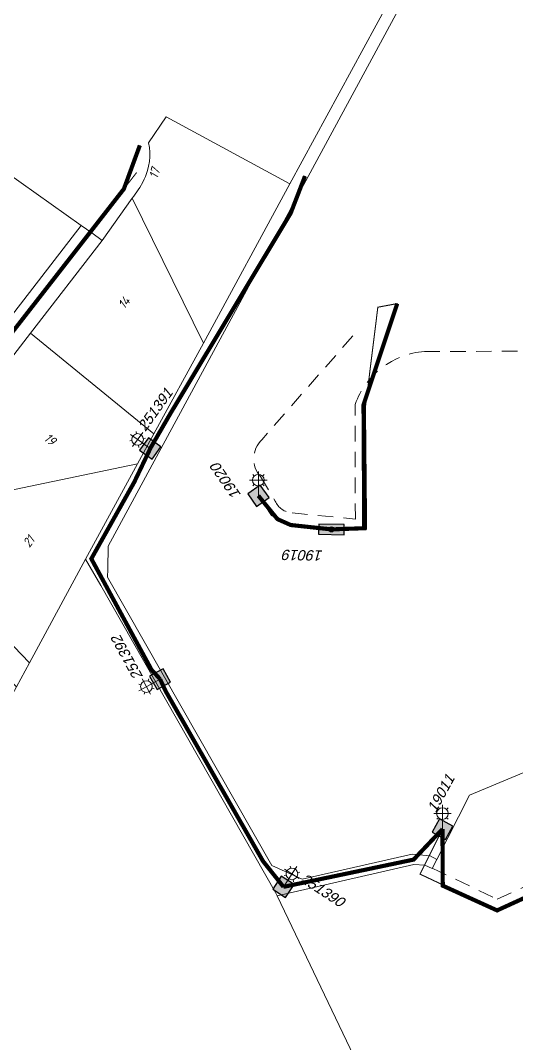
# Model space of a CAD drawing. Header units: metres. Extents: x 296308 to 298462, y 6229542 to 6231092.
# Drawn here: x 297200.2 to 297296.2, y 6230453.2 to 6230651 of the extents above; entities that cross this region are included whole.
import ezdxf
from ezdxf.enums import TextEntityAlignment as Align

# ---------------------------------------------------------------- set-up
doc = ezdxf.new("R2010")
doc.units = ezdxf.units.M
for name, pattern in [('Cable Exist UG', [8.2, 4, -1.2, 1.8, -1.2]), ('Dash', [5, 3, -2]), ('IECLCENT', [15.5, 9.5, -2, 2, -2])]:
    doc.linetypes.add(name, pattern=pattern)
doc.layers.get('0').update_dxf_attribs({"color": 6})
for name, color, linetype, lineweight in [('Cadastre Developer_SP_EXT', 9, 'Continuous', 5), ('Cadastre Land Parcels_SP_EXT', 9, 'Continuous', 5), ('Cadastre Roads_SP_EXT', 94, 'Continuous', 15)]:
    doc.layers.add(name, color=color, linetype=linetype, lineweight=lineweight)
for name, color, linetype in [('Equip_SL_EXT', 7, 'Continuous'), ('Equip_SP_SL_EXT', 7, 'Continuous'), ('Mains_LV_EXT', 7, 'Continuous'), ('Mains_SL_EXT', 7, 'Continuous'), ('Notes_LV_MISC', 7, 'Continuous'), ('Notes_SP_MISC', 7, 'Continuous'), ('SupportsUG_SP_LV_EXT', 7, 'Continuous'), ('SupportsUG_SP_LV_SL_EXT', 7, 'Continuous')]:
    doc.layers.add(name, color=color, linetype=linetype)
doc.styles.add('COLUMN_LABEL', font='arial.ttf')
doc.styles.add('iecARIAL', font='arial.ttf', dxfattribs={"height": 2})
doc.styles.add('ieISOCP', font='isocp.shx')
doc.styles.add('POLE_LABEL', font='arial.ttf')
doc.styles.get("Standard").update_dxf_attribs({"font": 'arial.ttf'})

# ---------------------------------------------------------------- blocks, each defined once
blk = doc.blocks.new('COLUMN_EXT')
blk.add_hatch(color=256).paths.add_polyline_path([(-1.49, 1.48), (-1.49, -1.49), (1.48, -1.49), (1.48, 1.48)])
blk.add_lwpolyline([(-1.49, -1.49), (1.48, -1.49), (1.48, 1.48), (-1.49, 1.48)], close=True)
at = {"style": 'COLUMN_LABEL', "oblique": 15, "flags": 8}
blk.add_attdef('ASSET_NUM', text='', height=2, dxfattribs=at).set_placement((2, 2), align=Align.BOTTOM_LEFT)
at = {"flags": 9}
for tag, style, p in [('STRUCTURE_PLANT_NUMBER', 'POLE_LABEL', (1.81, 0.03)), ('STREET_CODE', 'COLUMN_LABEL', (1.81, -0.2))]:
    blk.add_attdef(tag, text='', height=0.2, dxfattribs=dict(at, style=style)).set_placement(p, align=Align.MIDDLE_LEFT)
for tag, p in [('COLUMN_TYPE', (1.81, -0.4)), ('OWNED_BY', (1.81, -0.6)), ('STATE', (1.81, -0.8)), ('USAGE', (1.81, -1)), ('STREETNAME', (1.81, -1.6)), ('SUBURB', (1.81, -1.8)), ('LEGEND', (1.81, -1.2)), ('LOCATION', (1.81, -1.4)), ('NOTES', (1.81, -2))]:
    blk.add_attdef(tag, text='', height=0.2, dxfattribs=at).set_placement(p, align=Align.MIDDLE_LEFT)
at = {"flags": 1}
blk.add_attdef('Z', (1.81, -2.35), '', height=0.2, dxfattribs=at)
blk = doc.blocks.new('PILLAR_EXT')
blk.add_hatch(color=256).paths.add_polyline_path([(-2.475, 0.99), (-2.475, -0.99), (2.475, -0.99), (2.475, 0.99)])
blk.add_lwpolyline([(-2.475, -0.99), (2.475, -0.99), (2.475, 0.99), (-2.475, 0.99)], close=True)
at = {"style": 'iecARIAL', "oblique": 15, "flags": 8}
blk.add_attdef('ASSET_NUM', text='', height=2, dxfattribs=at).set_placement((1.5, 3.5), align=Align.BOTTOM_LEFT)
for tag, p, flags in [('OWNED_BY', (0, -0.2), 9), ('STATE', (0, -0.4), 9), ('SUPPORT_TYPE', (0, -0.6), 9), ('STREETNAME', (0, -1.8), 9), ('SUBURB', (0, -2), 1), ('USAGE', (0, -0.8), 9), ('LEGEND', (0, -1), 9), ('LOCATION', (0, -1.2), 9), ('NOTES', (0, -1.4), 9), ('PARENT', (0, -1.6), 9)]:
    blk.add_attdef(tag, p, '', height=0.2, dxfattribs=dict(flags=flags))
blk = doc.blocks.new('*U169')
at = {"lineweight": 15}
for p, q in [((-1.46, 5.46), (-1.06, 5.06)), ((0, 1.75), (0, 6.25)), ((1.46, 5.46), (1.06, 5.06)), ((-2.25, 4), (2.25, 4)), ((-1.46, 2.54), (-1.06, 2.94)), ((1.46, 2.54), (1.06, 2.94)), ((0, 0), (0, 2.5))]:
    blk.add_line(p, q, dxfattribs=at)
blk.add_circle((0, 4), 1.5, dxfattribs=at)
at = {"style": 'iecARIAL', "oblique": 15, "flags": 9}
blk.add_attdef('ASSET_NUM', text='', height=2, dxfattribs=at).set_placement((1.5, 1.5), align=Align.BOTTOM_RIGHT)
for tag, p, height, flags in [('OPERATING_VOLTAGE', (0.98, -1.65), 0.2, 9), ('ORIENTATION', (0.98, -1.85), 0.2, 9), ('OWNED_BY', (0.98, -2.05), 0.2, 9), ('STATE', (0.98, -2.25), 0.2, 9), ('CONSTRUCTED_VOLTAGE', (0.98, -0.65), 0.2, 9), ('CONTROL_TYPE', (0.98, -0.85), 0.2, 9), ('LANTERN_PURPOSE', (0.98, -1.05), 0.2, 9), ('LANTERN_TYPE', (0.98, -1.25), 0.2, 9), ('NO_PHASES', (0.98, -1.45), 0.2, 9), ('USAGE', (0.98, -2.45), 0.2, 9), ('CEXIST', (0.98, -2.65), 0.2, 9), ('LNUMBER', (2.18, -3.25), 2.5, 8), ('CNEW', (0.98, -2.85), 0.2, 9), ('CNUMBER', (0.98, -3.05), 0.2, 9), ('CREMOVE', (0.98, -3.25), 0.2, 9), ('CREPLACE', (0.98, -3.45), 0.2, 9), ('LKINGHEIGHT', (0.98, -3.65), 0.2, 9), ('LBRACKET', (0.98, -3.85), 0.2, 9), ('LBRACKETVOCAB', (0.98, -4.05), 0.2, 9), ('LCATEGORY', (0.98, -4.25), 0.2, 9), ('LCHARGE1', (0.98, -4.45), 0.2, 9), ('LCHARGE1PERCENT', (0.98, -4.65), 0.2, 9), ('LCHARGE2', (0.98, -4.85), 0.2, 9), ('LCHARGE2PERCENT', (0.98, -5.05), 0.2, 9), ('LCHARGE3', (0.98, -5.25), 0.2, 9), ('LCHARGE3PERCENT', (0.98, -5.45), 0.2, 9), ('LEXIST', (0.98, -5.65), 0.2, 9), ('LLAMP', (0.98, -5.85), 0.2, 9), ('LLAMPVOCAB', (0.98, -6.05), 0.2, 9), ('LMAST', (0.98, -6.25), 0.2, 9), ('LMASTVOCAB', (0.98, -6.45), 0.2, 9), ('LNEW', (0.98, -6.65), 0.2, 9), ('LANTNUMBER', (0.98, -6.85), 0.2, 9), ('LOUTREACH', (0.98, -7.25), 0.2, 9), ('LOUTREACHVOCAB', (0.98, -7.45), 0.2, 9), ('LRATECODE', (0.98, -7.65), 0.2, 9), ('LREMOVE', (0.98, -7.85), 0.2, 9), ('LREPLACE', (0.98, -8.05), 0.2, 9), ('STREETNAME', (0.98, -9.25), 0.2, 9), ('SUBURB', (0.98, -9.45), 0.2, 1), ('LTYPE', (0.98, -8.25), 0.2, 9), ('LTYPEVOCAB', (0.98, -8.45), 0.2, 9), ('LEGEND', (0.98, -8.65), 0.2, 9), ('LOCATION', (0.98, -8.85), 0.2, 9), ('NOTES', (0.98, -9.05), 0.2, 9)]:
    blk.add_attdef(tag, p, '', height=height, dxfattribs=dict(flags=flags))
blk = doc.blocks.new('CONNECTOR_NODE_EXT')
h = blk.add_hatch(color=256)
edge = h.paths.add_edge_path()
edge.add_arc((0, 0), 0.5, 0, 360)
blk.add_circle((0, 0), 0.5)
at = {"flags": 1}
blk.add_attdef('Z', (0, 0), '', height=0.2, dxfattribs=at)
at = {"flags": 9}
for tag, p in [('CONNECTOR_TYPE', (0, 0)), ('CONSTRUCTED_VOLTAGE', (0, -0.2)), ('OPERATING_VOLTAGE', (0, -0.6)), ('ORIENTATION', (0, -0.8)), ('SUBTYPE', (0, -1)), ('NO_PHASES', (0, -0.4)), ('USAGE', (0, -1.2)), ('NOTES', (0, -1.4))]:
    blk.add_attdef(tag, text='', height=0.2, dxfattribs=at).set_placement(p, align=Align.MIDDLE_LEFT)

msp = doc.modelspace()

# ---------------------------------------------------------------- linework, layer by layer
at = {"layer": 'Cadastre Developer_SP_EXT', "linetype": 'Dash'}
for points in [[(297264.49, 6230590), (297246.91, 6230569.94)], [(297278.36, 6230587.01), (297305.5, 6230587.05)], [(297252.77, 6230555.77), (297265, 6230554.6), (297264.97, 6230576.76)], [(297246.65, 6230562.79), (297249.48, 6230558.07)], [(297279.84, 6230487.07), (297292.44, 6230481.06), (297300.33, 6230484.7), (297303.01, 6230496.75)]]:
    msp.add_lwpolyline(points, dxfattribs=at)
for points in [[(297264.97, 6230576.76, -0.295719), (297278.36, 6230587.01)], [(297246.91, 6230569.94, 0.39678), (297246.65, 6230562.79)], [(297249.48, 6230558.07, 0.271775), (297252.77, 6230555.77)]]:
    msp.add_lwpolyline(points, format="xyb", dxfattribs=at)
at = {"layer": 'Cadastre Land Parcels_SP_EXT', "linetype": 'Continuous'}
for points in [[(297276.17, 6230663.34), (297264.25, 6230641.37), (297252.31, 6230619.4), (297235.61, 6230588.61), (297226.01, 6230571.08), (297222.87, 6230565.3), (297212.84, 6230546.81), (297215.75, 6230541.72), (297249.59, 6230482.38), (297249.89, 6230481.75), (297276.28, 6230487.77), (297278.44, 6230487.63), (297279.84, 6230486.98), (297280.74, 6230488.74), (297279.48, 6230489.44), (297275.96, 6230489.79), (297254.74, 6230484.94), (297248.88, 6230487.56), (297217.1, 6230543.36), (297217.12, 6230544.93), (297217.18, 6230549.33), (297327.22, 6230752.82)], [(297327.22, 6230752.82), (297217.18, 6230549.33), (297217.12, 6230544.93), (297217.1, 6230543.36), (297248.88, 6230487.56), (297254.74, 6230484.94), (297275.96, 6230489.79), (297279.48, 6230489.44), (297280.74, 6230488.74), (297287.05, 6230501.16), (297312.39, 6230511.77)], [(297289.4, 6230399.05), (297249.89, 6230481.75), (297249.89, 6230481.75), (297249.59, 6230482.38), (297215.75, 6230541.72), (297212.84, 6230546.81), (297201.96, 6230526.76), (297199.44, 6230522.17), (297181.36, 6230488.91), (297174.22, 6230475.79), (297171.14, 6230470.12), (297271.33, 6230338.62)], [(297312.39, 6230511.77), (297287.05, 6230501.16), (297280.74, 6230488.74), (297279.84, 6230486.98), (297278.44, 6230487.63), (297276.28, 6230487.77), (297249.89, 6230481.75), (297289.4, 6230399.05)]]:
    msp.add_lwpolyline(points, dxfattribs=at)
for points in [[(297252.31, 6230619.4), (297228.44, 6230632.38), (297225.03, 6230627.32), (297225.18, 6230626.43), (297225.25, 6230625.54), (297225.25, 6230624.64), (297225.17, 6230623.75), (297225.02, 6230622.87), (297224.79, 6230622), (297224.41, 6230620.86), (297224.19, 6230620.3), (297223.92, 6230619.77), (297223.34, 6230618.74), (297223, 6230618.27), (297222.16, 6230617.04), (297221.84, 6230616.64), (297235.61, 6230588.61), (297252.31, 6230619.4)], [(297211.97, 6230611.38), (297197.45, 6230621.69), (297178.05, 6230594.37), (297191.48, 6230584.84), (297211.97, 6230611.38)], [(297235.61, 6230588.61), (297221.84, 6230616.64), (297216.05, 6230608.48), (297202.2, 6230590.55), (297226.01, 6230571.08), (297235.61, 6230588.61)], [(297222.87, 6230565.3), (297226.01, 6230571.08), (297202.2, 6230590.55), (297181.89, 6230564.24), (297190.04, 6230558.44), (297222.87, 6230565.3)], [(297212.84, 6230546.81), (297222.87, 6230565.3), (297190.04, 6230558.44), (297182.19, 6230547.38), (297201.96, 6230526.76), (297212.84, 6230546.81)]]:
    msp.add_lwpolyline(points, close=True, dxfattribs=at)
at = {"layer": 'Cadastre Roads_SP_EXT', "linetype": 'Continuous'}
for points in [[(297216.05, 6230608.48), (297214.01, 6230609.93), (297211.97, 6230611.38), (297191.48, 6230584.84), (297175.2, 6230563.75), (297178.54, 6230563.99), (297181.89, 6230564.24), (297202.2, 6230590.55), (297216.05, 6230608.48)], [(297201.96, 6230526.76), (297182.19, 6230547.38), (297181.21, 6230546), (297179.24, 6230543.23), (297199.44, 6230522.17), (297201.96, 6230526.76)]]:
    msp.add_lwpolyline(points, close=True, dxfattribs=at)
at = {"layer": 'Mains_LV_EXT', "linetype": 'IECLCENT', "lineweight": 30, "ltscale": 0.5, "const_width": 0.2, "flags": 128}
for points in [[(297179.4, 6230565.99), (297222.71, 6230621.62)], [(297260.37, 6230552.59), (297267.18, 6230552.63), (297266.95, 6230576.24), (297269.35, 6230595.56), (297273.1, 6230596.26)], [(297260.37, 6230552.59), (297251.7, 6230553.81), (297248.75, 6230555.31), (297246.24, 6230559.11)], [(297300.43, 6230482.56), (297292.41, 6230478.9), (297277.51, 6230485.92), (297281.85, 6230494.63)]]:
    msp.add_lwpolyline(points, dxfattribs=at)
at = {"layer": 'Mains_SL_EXT', "linetype": 'Cable Exist UG'}
for points in [[(297223.32, 6230626.85), (297220.24, 6230618.44), (297182.3, 6230569.71), (297175.35, 6230561.92)], [(297255.26, 6230620.91), (297252.5, 6230613.75), (297229.24, 6230575.01), (297225.33, 6230568.24)], [(297273.1, 6230596.26), (297266.58, 6230576.69), (297266.72, 6230552.82), (297260.37, 6230552.59)], [(297225.4, 6230568.35), (297222.24, 6230561.73), (297213.94, 6230546.91), (297225.6, 6230525.41), (297227.23, 6230523.64)], [(297260.37, 6230552.59), (297252.5, 6230553.44), (297249.93, 6230554.58), (297246.24, 6230559.11)], [(297227.23, 6230523.64), (297228.33, 6230521.28), (297247.15, 6230488.42), (297251.1, 6230483.46)], [(297281.85, 6230494.63), (297281.91, 6230483.68), (297292.41, 6230478.9), (297302.2, 6230483.38), (297305.37, 6230497.75), (297322.56, 6230506.1), (297326.22, 6230507.85), (297326.95, 6230510.58)], [(297251.1, 6230483.46), (297276.27, 6230488.73), (297281.85, 6230494.63)]]:
    msp.add_lwpolyline(points, dxfattribs=at)
at = {"layer": 'Notes_SP_MISC', "const_width": 0.8}
for points in [[(297223.32, 6230626.85), (297220.24, 6230618.44), (297182.3, 6230569.71), (297175.35, 6230561.92)], [(297255.26, 6230620.91), (297252.5, 6230613.75), (297229.24, 6230575.01), (297225.33, 6230568.24)], [(297273.1, 6230596.26), (297266.58, 6230576.69), (297266.72, 6230552.82), (297260.37, 6230552.59)], [(297225.4, 6230568.35), (297222.24, 6230561.73), (297213.94, 6230546.91), (297225.6, 6230525.41), (297227.23, 6230523.64)], [(297260.37, 6230552.59), (297252.5, 6230553.44), (297249.93, 6230554.58), (297246.24, 6230559.11)], [(297227.23, 6230523.64), (297228.33, 6230521.28), (297247.15, 6230488.42), (297251.1, 6230483.46)], [(297281.85, 6230494.63), (297281.91, 6230483.68), (297292.41, 6230478.9), (297302.2, 6230483.38), (297305.37, 6230497.75), (297322.56, 6230506.1), (297326.22, 6230507.85), (297326.95, 6230510.58)], [(297251.1, 6230483.46), (297276.27, 6230488.73), (297281.85, 6230494.63)]]:
    msp.add_lwpolyline(points, dxfattribs=at)

# ---------------------------------------------------------------- block references
at = {"layer": 'Equip_SL_EXT'}
msp.add_blockref('CONNECTOR_NODE_EXT', (297260.37, 6230552.59), dxfattribs=at)
at = {"layer": 'Equip_SP_SL_EXT', "xscale": 0.75, "yscale": 0.75, "zscale": 0.75}
for p, rotation in [((297225.33, 6230568.24), 54.42889905170415), ((297227.23, 6230523.64), 118.7599402226612), ((297251.1, 6230483.46), 326.8226517167248)]:
    msp.add_blockref('*U169', p, dxfattribs=dict(at, rotation=rotation))
for p in [(297246.24, 6230559.11), (297281.85, 6230494.63)]:
    msp.add_blockref('*U169', p, dxfattribs=at)
at = {"layer": 'Notes_LV_MISC'}
ref = msp.add_blockref('COLUMN_EXT', (297225.33, 6230568.24), dxfattribs=dict(at, rotation=54.42889905170415))
ref.add_attrib('ASSET_NUM', '251391', dxfattribs={"layer": '0', "height": 2, "rotation": 54.4289, "style": 'COLUMN_LABEL', "oblique": 15}).set_placement((297224.87, 6230571.03), align=Align.BOTTOM_LEFT)
ref = msp.add_blockref('COLUMN_EXT', (297246.24, 6230559.11), dxfattribs=dict(at, rotation=124.7033313405434))
ref.add_attrib('ASSET_NUM', '19020', dxfattribs={"layer": '0', "height": 2, "rotation": 124.7033, "style": 'COLUMN_LABEL', "oblique": 15}).set_placement((297243.46, 6230559.62), align=Align.BOTTOM_LEFT)
ref = msp.add_blockref('PILLAR_EXT', (297260.37, 6230552.59), dxfattribs=dict(at, rotation=178.9839704642746))
ref.add_attrib('ASSET_NUM', '19019', dxfattribs={"layer": '0', "height": 2, "rotation": 178.984, "style": 'iecARIAL', "oblique": 15}).set_placement((297258.81, 6230549.12), align=Align.BOTTOM_LEFT)
ref = msp.add_blockref('COLUMN_EXT', (297227.23, 6230523.64), dxfattribs=dict(at, rotation=118.7599402226612))
ref.add_attrib('ASSET_NUM', '251392', dxfattribs={"layer": '0', "height": 2, "rotation": 118.7599, "style": 'COLUMN_LABEL', "oblique": 15}).set_placement((297224.51, 6230524.43), align=Align.BOTTOM_LEFT)
ref = msp.add_blockref('COLUMN_EXT', (297281.85, 6230494.63), dxfattribs=dict(at, rotation=61.22963502796904))
ref.add_attrib('ASSET_NUM', '19011', dxfattribs={"layer": '0', "height": 2, "rotation": 61.2296, "style": 'COLUMN_LABEL', "oblique": 15}).set_placement((297281.06, 6230497.35), align=Align.BOTTOM_LEFT)
ref = msp.add_blockref('COLUMN_EXT', (297251.1, 6230483.46), dxfattribs=dict(at, rotation=326.8226517167248))
ref.add_attrib('ASSET_NUM', '251390', dxfattribs={"layer": '0', "height": 2, "rotation": 326.8227, "style": 'COLUMN_LABEL', "oblique": 15}).set_placement((297253.87, 6230484.04), align=Align.BOTTOM_LEFT)
at = {"layer": 'SupportsUG_SP_LV_EXT'}
ref = msp.add_blockref('PILLAR_EXT', (297260.37, 6230552.59), dxfattribs=dict(at, rotation=178.9839704642746))
ref.add_attrib('ASSET_NUM', '19019', dxfattribs={"layer": '0', "height": 2, "rotation": 178.984, "style": 'iecARIAL', "oblique": 15}).set_placement((297258.81, 6230549.12), align=Align.BOTTOM_LEFT)
at = {"layer": 'SupportsUG_SP_LV_SL_EXT'}
ref = msp.add_blockref('COLUMN_EXT', (297225.33, 6230568.24), dxfattribs=dict(at, rotation=54.42889905170415))
ref.add_attrib('ASSET_NUM', '251391', dxfattribs={"layer": '0', "height": 2, "rotation": 54.4289, "style": 'COLUMN_LABEL', "oblique": 15}).set_placement((297224.87, 6230571.03), align=Align.BOTTOM_LEFT)
ref = msp.add_blockref('COLUMN_EXT', (297246.24, 6230559.11), dxfattribs=dict(at, rotation=124.7033313405434))
ref.add_attrib('ASSET_NUM', '19020', dxfattribs={"layer": '0', "height": 2, "rotation": 124.7033, "style": 'COLUMN_LABEL', "oblique": 15}).set_placement((297243.46, 6230559.62), align=Align.BOTTOM_LEFT)
ref = msp.add_blockref('COLUMN_EXT', (297227.23, 6230523.64), dxfattribs=dict(at, rotation=118.7599402226612))
ref.add_attrib('ASSET_NUM', '251392', dxfattribs={"layer": '0', "height": 2, "rotation": 118.7599, "style": 'COLUMN_LABEL', "oblique": 15}).set_placement((297224.51, 6230524.43), align=Align.BOTTOM_LEFT)
ref = msp.add_blockref('COLUMN_EXT', (297281.85, 6230494.63), dxfattribs=dict(at, rotation=61.22963502796904))
ref.add_attrib('ASSET_NUM', '19011', dxfattribs={"layer": '0', "height": 2, "rotation": 61.2296, "style": 'COLUMN_LABEL', "oblique": 15}).set_placement((297281.06, 6230497.35), align=Align.BOTTOM_LEFT)
ref = msp.add_blockref('COLUMN_EXT', (297251.1, 6230483.46), dxfattribs=dict(at, rotation=326.8226517167248))
ref.add_attrib('ASSET_NUM', '251390', dxfattribs={"layer": '0', "height": 2, "rotation": 326.8227, "style": 'COLUMN_LABEL', "oblique": 15}).set_placement((297253.87, 6230484.04), align=Align.BOTTOM_LEFT)

# ---------------------------------------------------------------- texts
at = {"layer": 'Cadastre Land Parcels_SP_EXT', "style": 'ieISOCP', "oblique": 15}
for s, rotation, p in [('17', 74.1487, (297226.76, 6230620.27)), ('14', 52.059, (297220.34, 6230595.07)), ('19', 322.4525, (297204.6, 6230569.92)), ('21', 53.708, (297201.98, 6230548.94))]:
    msp.add_text(s, height=1.8, rotation=rotation, dxfattribs=at).set_placement(p)

doc.saveas('drawing.dxf')
